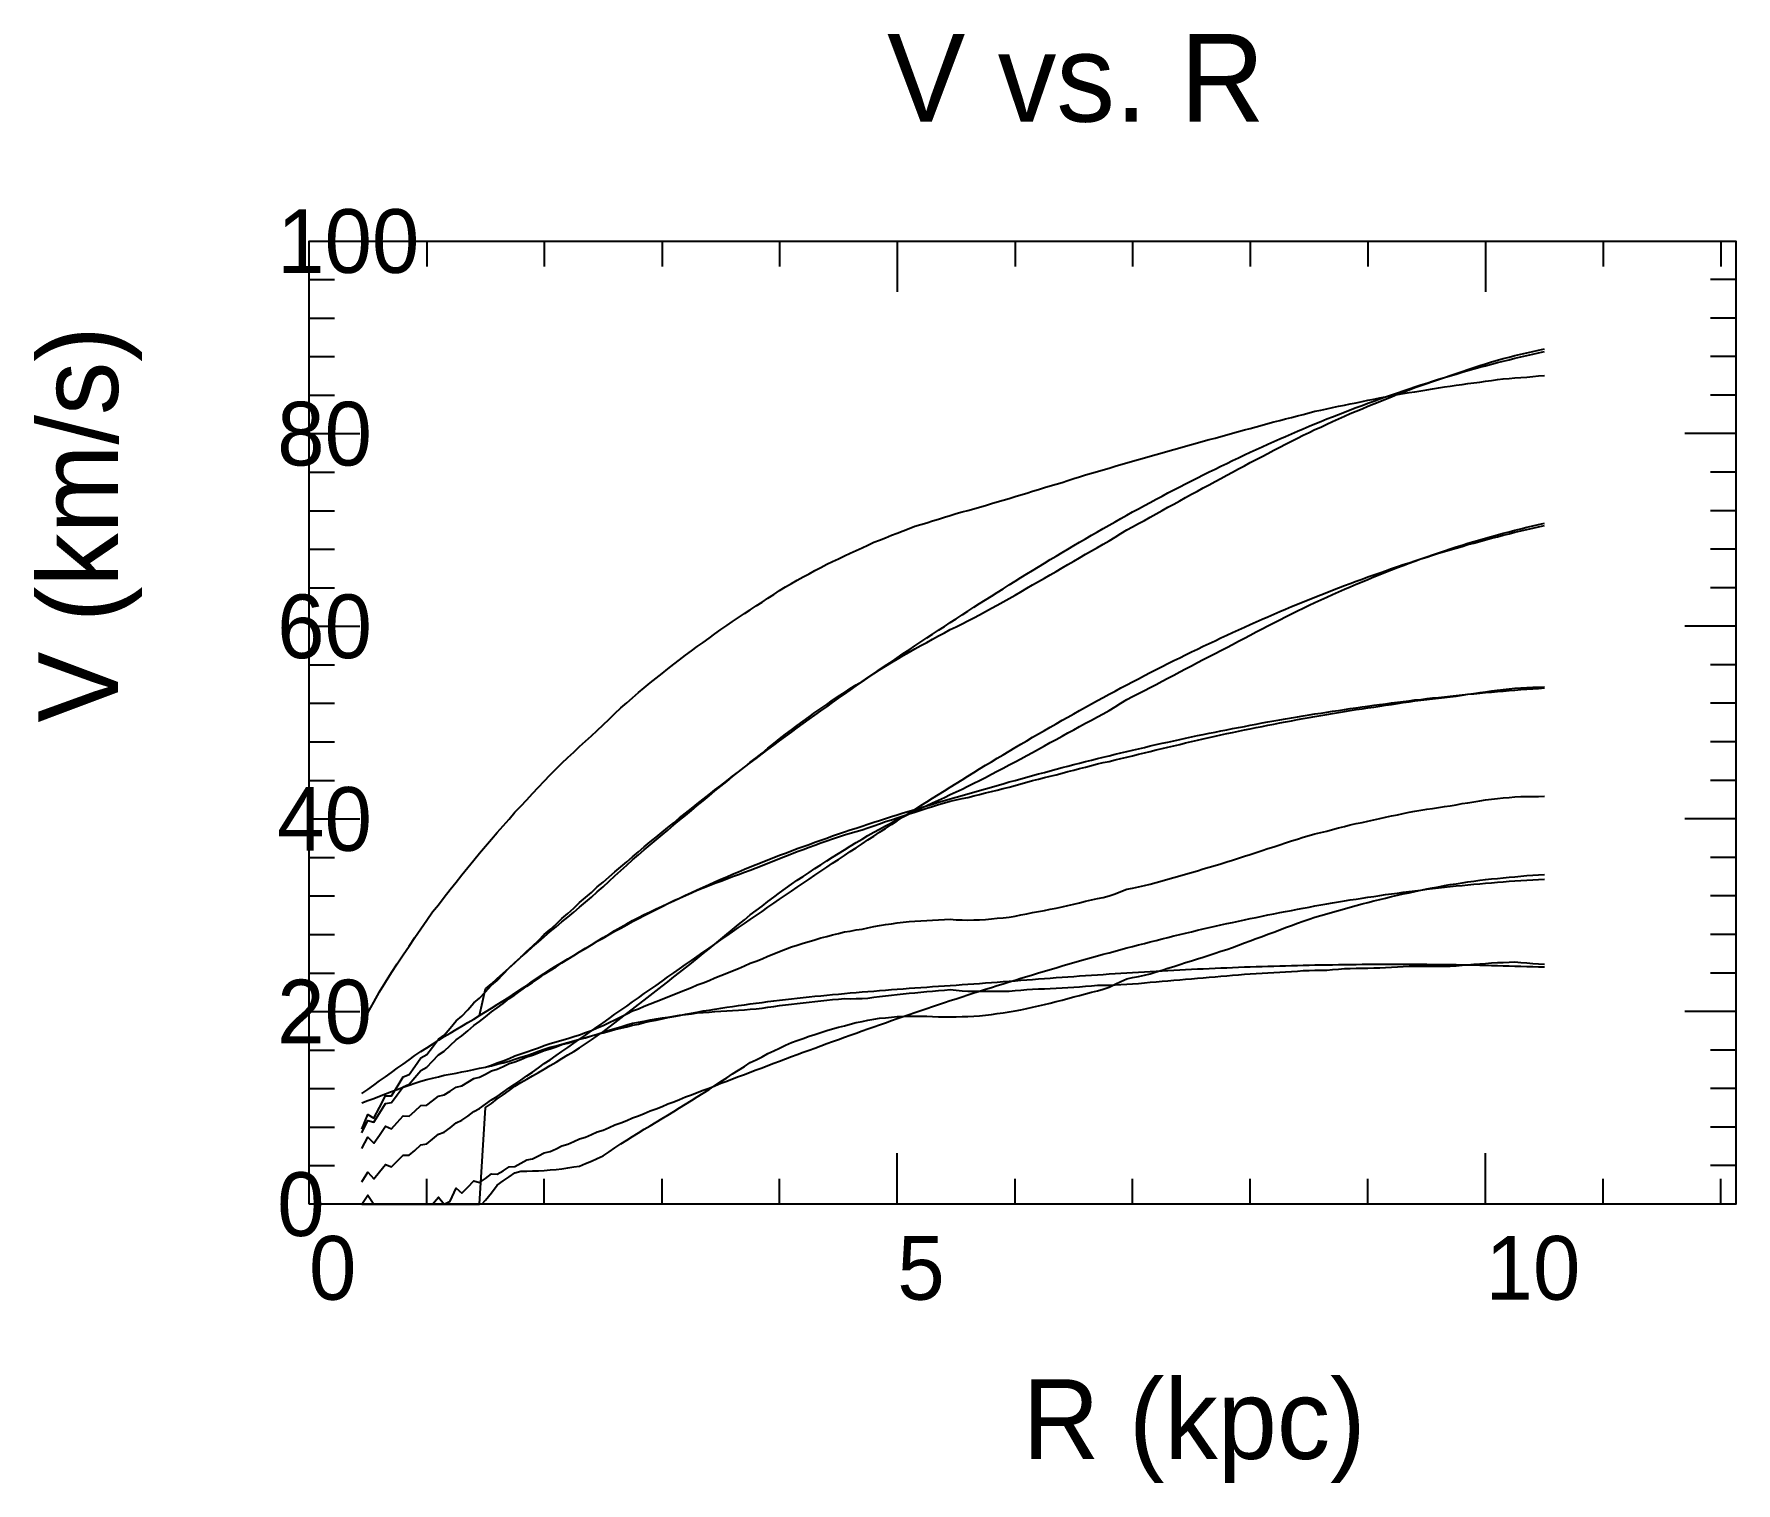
# Model space of a CAD drawing. Extents: x -35 to 179, y -35 to 147.
import ezdxf

# ---------------------------------------------------------------- set-up
doc = ezdxf.new("R2010")
doc.units = 0

msp = doc.modelspace()

# ---------------------------------------------------------------- linework, layer by layer
at = {"color": 0}
for p, q in [((14.78, 120.96), (14.78, 117.76)), ((29.55, 120.96), (29.55, 117.76)), ((44.33, 120.96), (44.33, 117.76)), ((59.1, 120.96), (59.1, 117.76)), ((73.88, 120.96), (73.88, 114.56)), ((88.66, 120.96), (88.66, 117.76)), ((103.43, 120.96), (103.43, 117.76)), ((118.21, 120.96), (118.21, 117.76)), ((132.98, 120.96), (132.98, 117.76)), ((147.76, 120.96), (147.76, 114.56)), ((162.54, 120.96), (162.54, 117.76)), ((177.31, 120.96), (177.31, 117.76)), ((0, 116.12), (3.2, 116.12)), ((179.2, 116.12), (176, 116.12)), ((0, 111.28), (3.2, 111.28)), ((179.2, 111.28), (176, 111.28)), ((0, 106.44), (3.2, 106.44)), ((179.2, 106.44), (176, 106.44)), ((0, 101.6), (3.2, 101.6)), ((179.2, 101.6), (176, 101.6)), ((0, 96.77), (6.4, 96.77)), ((179.2, 96.77), (172.8, 96.77)), ((0, 91.93), (3.2, 91.93)), ((179.2, 91.93), (176, 91.93)), ((0, 87.09), (3.2, 87.09)), ((179.2, 87.09), (176, 87.09)), ((0, 82.25), (3.2, 82.25)), ((179.2, 82.25), (176, 82.25)), ((0, 77.41), (3.2, 77.41)), ((179.2, 77.41), (176, 77.41)), ((0, 72.57), (6.4, 72.57)), ((179.2, 72.57), (172.8, 72.57)), ((0, 67.74), (3.2, 67.74)), ((179.2, 67.74), (176, 67.74)), ((0, 62.9), (3.2, 62.9)), ((179.2, 62.9), (176, 62.9)), ((0, 58.06), (3.2, 58.06)), ((179.2, 58.06), (176, 58.06)), ((0, 53.22), (3.2, 53.22)), ((179.2, 53.22), (176, 53.22)), ((0, 48.38), (6.4, 48.38)), ((179.2, 48.38), (172.8, 48.38)), ((0, 43.54), (3.2, 43.54)), ((179.2, 43.54), (176, 43.54)), ((0, 38.71), (3.2, 38.71)), ((179.2, 38.71), (176, 38.71)), ((0, 33.87), (3.2, 33.87)), ((179.2, 33.87), (176, 33.87)), ((0, 29.03), (3.2, 29.03)), ((179.2, 29.03), (176, 29.03)), ((0, 24.19), (6.4, 24.19)), ((179.2, 24.19), (172.8, 24.19)), ((0, 19.35), (3.2, 19.35)), ((179.2, 19.35), (176, 19.35)), ((0, 14.51), (3.2, 14.51)), ((179.2, 14.51), (176, 14.51)), ((0, 9.68), (3.2, 9.68)), ((179.2, 9.68), (176, 9.68)), ((0, 4.84), (3.2, 4.84)), ((73.88, 0), (73.88, 6.4)), ((147.76, 0), (147.76, 6.4)), ((179.2, 4.84), (176, 4.84)), ((14.78, 0), (14.78, 3.2)), ((29.55, 0), (29.55, 3.2)), ((44.33, 0), (44.33, 3.2)), ((59.1, 0), (59.1, 3.2)), ((88.66, 0), (88.66, 3.2)), ((103.43, 0), (103.43, 3.2)), ((118.21, 0), (118.21, 3.2)), ((132.98, 0), (132.98, 3.2)), ((162.54, 0), (162.54, 3.2)), ((177.31, 0), (177.31, 3.2))]:
    msp.add_line(p, q, dxfattribs=at)
msp.add_lwpolyline([(0, 0), (0, 120.96), (179.2, 120.96), (179.2, 0)], close=True, dxfattribs=at)
at = {"color": 4}
for points in [[(6.65, 13.91), (7.39, 14.42), (8.13, 14.94), (8.87, 15.47), (9.6, 15.99), (10.34, 16.53), (11.08, 17.07), (11.82, 17.6), (12.56, 18.13), (13.3, 18.65), (14.04, 19.17), (14.78, 19.65), (15.51, 20.11), (16.25, 20.58), (16.99, 21.05), (17.73, 21.48), (18.47, 21.92), (19.21, 22.37), (19.95, 22.81), (20.69, 23.25), (21.43, 23.71), (22.16, 27.03), (22.9, 27.66), (23.64, 28.34), (24.38, 28.99), (25.12, 29.66), (25.86, 30.37), (26.6, 31.02), (27.34, 31.65), (28.07, 32.31), (28.81, 32.94), (29.55, 33.59), (30.29, 34.24), (31.03, 34.83), (31.77, 35.44), (32.51, 36.06), (33.25, 36.67), (33.98, 37.28), (34.72, 37.93), (35.46, 38.56), (36.2, 39.21), (36.94, 39.87), (37.68, 40.55), (38.42, 41.22), (39.16, 41.91), (39.9, 42.58), (40.63, 43.25), (41.37, 43.88), (42.11, 44.5), (42.85, 45.12), (43.59, 45.76), (44.33, 46.37), (45.07, 46.99), (45.81, 47.62), (46.54, 48.23), (47.28, 48.83), (48.02, 49.46), (48.76, 50.07), (49.5, 50.66), (50.24, 51.28), (50.98, 51.89), (51.72, 52.49), (52.45, 53.1), (53.19, 53.69), (53.93, 54.28), (54.67, 54.9), (55.41, 55.5), (56.15, 56.06), (56.89, 56.66), (57.63, 57.26), (58.37, 57.84), (59.1, 58.44), (59.84, 59.01), (60.58, 59.58), (61.32, 60.12), (62.06, 60.66), (62.8, 61.19), (63.54, 61.73), (64.28, 62.25), (65.01, 62.76), (65.75, 63.29), (66.49, 63.78), (67.23, 64.28), (67.97, 64.75), (68.71, 65.22), (69.45, 65.66), (70.19, 66.16), (70.92, 66.64), (71.66, 67.1), (72.4, 67.56), (73.14, 68.01), (73.88, 68.46), (74.62, 68.9), (75.36, 69.32), (76.1, 69.74), (76.84, 70.16), (77.57, 70.56), (78.31, 70.96), (79.05, 71.36), (79.79, 71.77), (80.53, 72.16), (81.27, 72.52), (82.01, 72.88), (82.75, 73.25), (83.48, 73.65), (84.22, 74.03), (84.96, 74.43), (85.7, 74.84), (86.44, 75.24), (87.18, 75.64), (87.92, 76.06), (88.66, 76.48), (89.39, 76.9), (90.13, 77.35), (90.87, 77.78), (91.61, 78.19), (92.35, 78.62), (93.09, 79.05), (93.83, 79.47), (94.57, 79.9), (95.31, 80.33), (96.04, 80.75), (96.78, 81.19), (97.52, 81.62), (98.26, 82.04), (99, 82.47), (99.74, 82.87), (100.48, 83.3), (101.22, 83.76), (101.95, 84.22), (102.69, 84.67), (103.43, 85.08), (104.17, 85.47), (104.91, 85.87), (105.65, 86.27), (106.39, 86.69), (107.13, 87.1), (107.86, 87.52), (108.6, 87.93), (109.34, 88.33), (110.08, 88.75), (110.82, 89.15), (111.56, 89.55), (112.3, 89.96), (113.04, 90.36), (113.78, 90.75), (114.51, 91.15), (115.25, 91.54), (115.99, 91.93), (116.73, 92.34), (117.47, 92.74), (118.21, 93.13), (118.95, 93.52), (119.69, 93.91), (120.42, 94.29), (121.16, 94.68), (121.9, 95.06), (122.64, 95.44), (123.38, 95.82), (124.12, 96.2), (124.86, 96.56), (125.6, 96.92), (126.33, 97.27), (127.07, 97.6), (127.81, 97.94), (128.55, 98.28), (129.29, 98.62), (130.03, 98.96), (130.77, 99.28), (131.51, 99.59), (132.25, 99.9), (132.98, 100.21), (133.72, 100.51), (134.46, 100.82), (135.2, 101.11), (135.94, 101.4), (136.68, 101.71), (137.42, 101.99), (138.16, 102.28), (138.89, 102.55), (139.63, 102.82), (140.37, 103.08), (141.11, 103.34), (141.85, 103.59), (142.59, 103.84), (143.33, 104.08), (144.07, 104.33), (144.8, 104.59), (145.54, 104.84), (146.28, 105.08), (147.02, 105.31), (147.76, 105.55), (148.5, 105.77), (149.24, 105.98), (149.98, 106.19), (150.72, 106.39), (151.45, 106.59), (152.19, 106.77), (152.93, 106.94), (153.67, 107.09), (154.41, 107.25), (155.15, 107.42)], [(6.65, 0), (7.39, 0), (8.13, 0), (8.87, 0), (9.6, 0), (10.34, 0), (11.08, 0), (11.82, 0), (12.56, 0), (13.3, 0), (14.04, 0), (14.78, 0), (15.51, 0), (16.25, 0), (16.99, 0), (17.73, 0), (18.47, 0), (19.21, 0), (19.95, 0), (20.69, 0), (21.43, 0), (22.16, 12.14), (22.9, 12.64), (23.64, 13.21), (24.38, 13.73), (25.12, 14.26), (25.86, 14.81), (26.6, 15.28), (27.34, 15.69), (28.07, 16.12), (28.81, 16.54), (29.55, 16.97), (30.29, 17.41), (31.03, 17.84), (31.77, 18.28), (32.51, 18.74), (33.25, 19.19), (33.98, 19.63), (34.72, 20.14), (35.46, 20.64), (36.2, 21.14), (36.94, 21.66), (37.68, 22.23), (38.42, 22.79), (39.16, 23.37), (39.9, 23.93), (40.63, 24.49), (41.37, 25.07), (42.11, 25.64), (42.85, 26.21), (43.59, 26.79), (44.33, 27.36), (45.07, 27.94), (45.81, 28.53), (46.54, 29.1), (47.28, 29.68), (48.02, 30.28), (48.76, 30.87), (49.5, 31.46), (50.24, 32.06), (50.98, 32.67), (51.72, 33.28), (52.45, 33.9), (53.19, 34.5), (53.93, 35.11), (54.67, 35.72), (55.41, 36.32), (56.15, 36.87), (56.89, 37.44), (57.63, 38), (58.37, 38.54), (59.1, 39.1), (59.84, 39.63), (60.58, 40.17), (61.32, 40.67), (62.06, 41.16), (62.8, 41.66), (63.54, 42.15), (64.28, 42.63), (65.01, 43.11), (65.75, 43.59), (66.49, 44.05), (67.23, 44.5), (67.97, 44.96), (68.71, 45.41), (69.45, 45.84), (70.19, 46.28), (70.92, 46.71), (71.66, 47.11), (72.4, 47.51), (73.14, 47.9), (73.88, 48.29), (74.62, 48.65), (75.36, 49.01), (76.1, 49.37), (76.84, 49.72), (77.57, 50.06), (78.31, 50.39), (79.05, 50.74), (79.79, 51.09), (80.53, 51.43), (81.27, 51.79), (82.01, 52.14), (82.75, 52.49), (83.48, 52.86), (84.22, 53.21), (84.96, 53.6), (85.7, 53.99), (86.44, 54.37), (87.18, 54.75), (87.92, 55.16), (88.66, 55.54), (89.39, 55.93), (90.13, 56.34), (90.87, 56.74), (91.61, 57.14), (92.35, 57.55), (93.09, 57.96), (93.83, 58.36), (94.57, 58.77), (95.31, 59.18), (96.04, 59.58), (96.78, 60), (97.52, 60.4), (98.26, 60.79), (99, 61.2), (99.74, 61.59), (100.48, 62.02), (101.22, 62.48), (101.95, 62.94), (102.69, 63.39), (103.43, 63.77), (104.17, 64.14), (104.91, 64.5), (105.65, 64.87), (106.39, 65.28), (107.13, 65.67), (107.86, 66.06), (108.6, 66.45), (109.34, 66.84), (110.08, 67.24), (110.82, 67.62), (111.56, 68.01), (112.3, 68.4), (113.04, 68.78), (113.78, 69.16), (114.51, 69.55), (115.25, 69.92), (115.99, 70.3), (116.73, 70.69), (117.47, 71.08), (118.21, 71.46), (118.95, 71.86), (119.69, 72.24), (120.42, 72.62), (121.16, 73), (121.9, 73.38), (122.64, 73.75), (123.38, 74.13), (124.12, 74.5), (124.86, 74.85), (125.6, 75.22), (126.33, 75.57), (127.07, 75.9), (127.81, 76.24), (128.55, 76.57), (129.29, 76.89), (130.03, 77.22), (130.77, 77.53), (131.51, 77.85), (132.25, 78.16), (132.98, 78.47), (133.72, 78.77), (134.46, 79.08), (135.2, 79.36), (135.94, 79.65), (136.68, 79.94), (137.42, 80.22), (138.16, 80.49), (138.89, 80.77), (139.63, 81.04), (140.37, 81.3), (141.11, 81.56), (141.85, 81.81), (142.59, 82.06), (143.33, 82.3), (144.07, 82.54), (144.8, 82.77), (145.54, 83), (146.28, 83.22), (147.02, 83.44), (147.76, 83.66), (148.5, 83.86), (149.24, 84.06), (149.98, 84.26), (150.72, 84.45), (151.45, 84.64), (152.19, 84.83), (152.93, 85.01), (153.67, 85.18), (154.41, 85.36), (155.15, 85.52)], [(6.65, 13.91), (7.39, 14.42), (8.13, 14.94), (8.87, 15.47), (9.6, 15.99), (10.34, 16.53), (11.08, 17.07), (11.82, 17.6), (12.56, 18.13), (13.3, 18.65), (14.04, 19.17), (14.78, 19.65), (15.51, 20.11), (16.25, 20.58), (16.99, 21.05), (17.73, 21.48), (18.47, 21.92), (19.21, 22.37), (19.95, 22.81), (20.69, 23.25), (21.43, 23.71), (22.16, 24.15), (22.9, 24.61), (23.64, 25.08), (24.38, 25.53), (25.12, 26.01), (25.86, 26.51), (26.6, 27), (27.34, 27.48), (28.07, 28), (28.81, 28.49), (29.55, 28.98), (30.29, 29.49), (31.03, 29.92), (31.77, 30.36), (32.51, 30.81), (33.25, 31.25), (33.98, 31.69), (34.72, 32.14), (35.46, 32.57), (36.2, 33.02), (36.94, 33.48), (37.68, 33.92), (38.42, 34.35), (39.16, 34.79), (39.9, 35.22), (40.63, 35.64), (41.37, 36.01), (42.11, 36.37), (42.85, 36.73), (43.59, 37.09), (44.33, 37.44), (45.07, 37.78), (45.81, 38.13), (46.54, 38.45), (47.28, 38.78), (48.02, 39.1), (48.76, 39.42), (49.5, 39.71), (50.24, 40.02), (50.98, 40.31), (51.72, 40.58), (52.45, 40.87), (53.19, 41.14), (53.93, 41.4), (54.67, 41.69), (55.41, 41.96), (56.15, 42.23), (56.89, 42.53), (57.63, 42.83), (58.37, 43.13), (59.1, 43.43), (59.84, 43.71), (60.58, 43.99), (61.32, 44.28), (62.06, 44.55), (62.8, 44.82), (63.54, 45.1), (64.28, 45.36), (65.01, 45.62), (65.75, 45.88), (66.49, 46.13), (67.23, 46.38), (67.97, 46.59), (68.71, 46.81), (69.45, 47.02), (70.19, 47.27), (70.92, 47.53), (71.66, 47.78), (72.4, 48.04), (73.14, 48.28), (73.88, 48.53), (74.62, 48.78), (75.36, 49.02), (76.1, 49.25), (76.84, 49.49), (77.57, 49.73), (78.31, 49.95), (79.05, 50.18), (79.79, 50.4), (80.53, 50.62), (81.27, 50.77), (82.01, 50.93), (82.75, 51.09), (83.48, 51.28), (84.22, 51.46), (84.96, 51.64), (85.7, 51.82), (86.44, 52.01), (87.18, 52.19), (87.92, 52.37), (88.66, 52.57), (89.39, 52.78), (90.13, 52.99), (90.87, 53.2), (91.61, 53.38), (92.35, 53.57), (93.09, 53.75), (93.83, 53.94), (94.57, 54.13), (95.31, 54.32), (96.04, 54.5), (96.78, 54.7), (97.52, 54.9), (98.26, 55.09), (99, 55.29), (99.74, 55.45), (100.48, 55.61), (101.22, 55.79), (101.95, 55.96), (102.69, 56.14), (103.43, 56.32), (104.17, 56.5), (104.91, 56.68), (105.65, 56.87), (106.39, 57.05), (107.13, 57.22), (107.86, 57.4), (108.6, 57.57), (109.34, 57.75), (110.08, 57.92), (110.82, 58.09), (111.56, 58.26), (112.3, 58.43), (113.04, 58.6), (113.78, 58.76), (114.51, 58.93), (115.25, 59.09), (115.99, 59.25), (116.73, 59.41), (117.47, 59.56), (118.21, 59.71), (118.95, 59.86), (119.69, 60.01), (120.42, 60.15), (121.16, 60.29), (121.9, 60.43), (122.64, 60.57), (123.38, 60.72), (124.12, 60.86), (124.86, 60.99), (125.6, 61.12), (126.33, 61.24), (127.07, 61.36), (127.81, 61.48), (128.55, 61.62), (129.29, 61.75), (130.03, 61.89), (130.77, 62), (131.51, 62.11), (132.25, 62.22), (132.98, 62.32), (133.72, 62.43), (134.46, 62.55), (135.2, 62.66), (135.94, 62.76), (136.68, 62.88), (137.42, 62.99), (138.16, 63.1), (138.89, 63.2), (139.63, 63.28), (140.37, 63.37), (141.11, 63.46), (141.85, 63.55), (142.59, 63.63), (143.33, 63.72), (144.07, 63.82), (144.8, 63.93), (145.54, 64.04), (146.28, 64.15), (147.02, 64.25), (147.76, 64.35), (148.5, 64.45), (149.24, 64.55), (149.98, 64.63), (150.72, 64.71), (151.45, 64.8), (152.19, 64.84), (152.93, 64.87), (153.67, 64.91), (154.41, 64.94), (155.15, 64.99)]]:
    msp.add_lwpolyline(points, dxfattribs=at)
at = {"color": 3}
for points in [[(6.65, 9.4), (7.39, 11.24), (8.13, 10.78), (8.87, 12.12), (9.6, 13.59), (10.34, 13.61), (11.08, 14.74), (11.82, 15.97), (12.56, 16.27), (13.3, 17.27), (14.04, 18.36), (14.78, 18.8), (15.51, 19.72), (16.25, 20.71), (16.99, 21.24), (17.73, 22.1), (18.47, 23.02), (19.21, 23.6), (19.95, 24.41), (20.69, 25.28), (21.43, 25.88), (22.16, 26.67), (22.9, 27.49), (23.64, 28.11), (24.38, 28.87), (25.12, 29.66), (25.86, 30.29), (26.6, 31.02), (27.34, 31.78), (28.07, 32.41), (28.81, 33.12), (29.55, 33.85), (30.29, 34.48), (31.03, 35.17), (31.77, 35.89), (32.51, 36.51), (33.25, 37.19), (33.98, 37.88), (34.72, 38.5), (35.46, 39.16), (36.2, 39.84), (36.94, 40.45), (37.68, 41.1), (38.42, 41.75), (39.16, 42.37), (39.9, 43), (40.63, 43.64), (41.37, 44.24), (42.11, 44.86), (42.85, 45.49), (43.59, 46.09), (44.33, 46.7), (45.07, 47.31), (45.81, 47.9), (46.54, 48.5), (47.28, 49.1), (48.02, 49.69), (48.76, 50.27), (49.5, 50.86), (50.24, 51.44), (50.98, 52.02), (51.72, 52.6), (52.45, 53.17), (53.19, 53.74), (53.93, 54.31), (54.67, 54.87), (55.41, 55.43), (56.15, 55.99), (56.89, 56.55), (57.63, 57.09), (58.37, 57.65), (59.1, 58.2), (59.84, 58.74), (60.58, 59.28), (61.32, 59.82), (62.06, 60.36), (62.8, 60.89), (63.54, 61.43), (64.28, 61.96), (65.01, 62.48), (65.75, 63.01), (66.49, 63.53), (67.23, 64.05), (67.97, 64.57), (68.71, 65.09), (69.45, 65.6), (70.19, 66.12), (70.92, 66.62), (71.66, 67.13), (72.4, 67.64), (73.14, 68.13), (73.88, 68.63), (74.62, 69.14), (75.36, 69.63), (76.1, 70.12), (76.84, 70.62), (77.57, 71.11), (78.31, 71.59), (79.05, 72.08), (79.79, 72.56), (80.53, 73.04), (81.27, 73.53), (82.01, 74), (82.75, 74.48), (83.48, 74.96), (84.22, 75.43), (84.96, 75.9), (85.7, 76.37), (86.44, 76.84), (87.18, 77.3), (87.92, 77.77), (88.66, 78.23), (89.39, 78.69), (90.13, 79.15), (90.87, 79.6), (91.61, 80.05), (92.35, 80.51), (93.09, 80.95), (93.83, 81.39), (94.57, 81.84), (95.31, 82.28), (96.04, 82.71), (96.78, 83.15), (97.52, 83.58), (98.26, 84.01), (99, 84.44), (99.74, 84.86), (100.48, 85.27), (101.22, 85.7), (101.95, 86.11), (102.69, 86.52), (103.43, 86.93), (104.17, 87.33), (104.91, 87.73), (105.65, 88.14), (106.39, 88.53), (107.13, 88.92), (107.86, 89.32), (108.6, 89.7), (109.34, 90.08), (110.08, 90.47), (110.82, 90.84), (111.56, 91.22), (112.3, 91.59), (113.04, 91.96), (113.78, 92.32), (114.51, 92.69), (115.25, 93.04), (115.99, 93.39), (116.73, 93.75), (117.47, 94.09), (118.21, 94.44), (118.95, 94.78), (119.69, 95.12), (120.42, 95.45), (121.16, 95.79), (121.9, 96.11), (122.64, 96.43), (123.38, 96.76), (124.12, 97.07), (124.86, 97.38), (125.6, 97.7), (126.33, 98), (127.07, 98.3), (127.81, 98.61), (128.55, 98.9), (129.29, 99.19), (130.03, 99.48), (130.77, 99.76), (131.51, 100.04), (132.25, 100.32), (132.98, 100.59), (133.72, 100.86), (134.46, 101.14), (135.2, 101.39), (135.94, 101.65), (136.68, 101.91), (137.42, 102.16), (138.16, 102.41), (138.89, 102.66), (139.63, 102.9), (140.37, 103.13), (141.11, 103.37), (141.85, 103.6), (142.59, 103.82), (143.33, 104.05), (144.07, 104.26), (144.8, 104.48), (145.54, 104.69), (146.28, 104.9), (147.02, 105.1), (147.76, 105.3), (148.5, 105.5), (149.24, 105.69), (149.98, 105.88), (150.72, 106.06), (151.45, 106.24), (152.19, 106.42), (152.93, 106.6), (153.67, 106.76), (154.41, 106.94), (155.15, 107.1)], [(6.65, 2.8), (7.39, 4.01), (8.13, 3.2), (8.87, 4.06), (9.6, 4.99), (10.34, 4.7), (11.08, 5.38), (11.82, 6.16), (12.56, 6.15), (13.3, 6.75), (14.04, 7.44), (14.78, 7.59), (15.51, 8.16), (16.25, 8.79), (16.99, 9.05), (17.73, 9.6), (18.47, 10.2), (19.21, 10.53), (19.95, 11.06), (20.69, 11.65), (21.43, 12.02), (22.16, 12.55), (22.9, 13.12), (23.64, 13.53), (24.38, 14.05), (25.12, 14.62), (25.86, 15.05), (26.6, 15.57), (27.34, 16.13), (28.07, 16.58), (28.81, 17.11), (29.55, 17.66), (30.29, 18.12), (31.03, 18.65), (31.77, 19.19), (32.51, 19.67), (33.25, 20.2), (33.98, 20.74), (34.72, 21.23), (35.46, 21.75), (36.2, 22.29), (36.94, 22.79), (37.68, 23.31), (38.42, 23.85), (39.16, 24.35), (39.9, 24.87), (40.63, 25.41), (41.37, 25.91), (42.11, 26.44), (42.85, 26.97), (43.59, 27.48), (44.33, 28), (45.07, 28.53), (45.81, 29.04), (46.54, 29.56), (47.28, 30.08), (48.02, 30.6), (48.76, 31.11), (49.5, 31.64), (50.24, 32.15), (50.98, 32.66), (51.72, 33.19), (52.45, 33.7), (53.19, 34.21), (53.93, 34.73), (54.67, 35.24), (55.41, 35.75), (56.15, 36.26), (56.89, 36.77), (57.63, 37.28), (58.37, 37.79), (59.1, 38.3), (59.84, 38.8), (60.58, 39.31), (61.32, 39.81), (62.06, 40.31), (62.8, 40.81), (63.54, 41.31), (64.28, 41.81), (65.01, 42.31), (65.75, 42.81), (66.49, 43.3), (67.23, 43.79), (67.97, 44.29), (68.71, 44.77), (69.45, 45.26), (70.19, 45.75), (70.92, 46.23), (71.66, 46.72), (72.4, 47.2), (73.14, 47.68), (73.88, 48.16), (74.62, 48.64), (75.36, 49.11), (76.1, 49.58), (76.84, 50.06), (77.57, 50.53), (78.31, 50.99), (79.05, 51.47), (79.79, 51.93), (80.53, 52.39), (81.27, 52.85), (82.01, 53.31), (82.75, 53.76), (83.48, 54.22), (84.22, 54.67), (84.96, 55.12), (85.7, 55.57), (86.44, 56.01), (87.18, 56.45), (87.92, 56.9), (88.66, 57.34), (89.39, 57.77), (90.13, 58.21), (90.87, 58.64), (91.61, 59.07), (92.35, 59.5), (93.09, 59.92), (93.83, 60.34), (94.57, 60.77), (95.31, 61.18), (96.04, 61.59), (96.78, 62.01), (97.52, 62.42), (98.26, 62.82), (99, 63.24), (99.74, 63.63), (100.48, 64.03), (101.22, 64.44), (101.95, 64.83), (102.69, 65.22), (103.43, 65.61), (104.17, 65.99), (104.91, 66.38), (105.65, 66.76), (106.39, 67.14), (107.13, 67.51), (107.86, 67.89), (108.6, 68.26), (109.34, 68.62), (110.08, 68.99), (110.82, 69.35), (111.56, 69.7), (112.3, 70.07), (113.04, 70.42), (113.78, 70.76), (114.51, 71.12), (115.25, 71.46), (115.99, 71.79), (116.73, 72.14), (117.47, 72.47), (118.21, 72.8), (118.95, 73.14), (119.69, 73.46), (120.42, 73.78), (121.16, 74.1), (121.9, 74.42), (122.64, 74.73), (123.38, 75.04), (124.12, 75.35), (124.86, 75.65), (125.6, 75.95), (126.33, 76.25), (127.07, 76.54), (127.81, 76.84), (128.55, 77.12), (129.29, 77.4), (130.03, 77.69), (130.77, 77.97), (131.51, 78.24), (132.25, 78.51), (132.98, 78.78), (133.72, 79.04), (134.46, 79.31), (135.2, 79.56), (135.94, 79.82), (136.68, 80.07), (137.42, 80.32), (138.16, 80.56), (138.89, 80.81), (139.63, 81.04), (140.37, 81.27), (141.11, 81.51), (141.85, 81.74), (142.59, 81.96), (143.33, 82.18), (144.07, 82.4), (144.8, 82.61), (145.54, 82.83), (146.28, 83.03), (147.02, 83.23), (147.76, 83.44), (148.5, 83.63), (149.24, 83.82), (149.98, 84.02), (150.72, 84.2), (151.45, 84.38), (152.19, 84.56), (152.93, 84.74), (153.67, 84.91), (154.41, 85.08), (155.15, 85.24)], [(6.65, 8.97), (7.39, 10.5), (8.13, 10.29), (8.87, 11.42), (9.6, 12.63), (10.34, 12.78), (11.08, 13.72), (11.82, 14.74), (12.56, 15.07), (13.3, 15.9), (14.04, 16.79), (14.78, 17.2), (15.51, 17.95), (16.25, 18.75), (16.99, 19.21), (17.73, 19.91), (18.47, 20.64), (19.21, 21.12), (19.95, 21.76), (20.69, 22.44), (21.43, 22.92), (22.16, 23.53), (22.9, 24.16), (23.64, 24.64), (24.38, 25.22), (25.12, 25.81), (25.86, 26.28), (26.6, 26.82), (27.34, 27.38), (28.07, 27.84), (28.81, 28.36), (29.55, 28.88), (30.29, 29.34), (31.03, 29.82), (31.77, 30.32), (32.51, 30.76), (33.25, 31.22), (33.98, 31.7), (34.72, 32.12), (35.46, 32.56), (36.2, 33.01), (36.94, 33.42), (37.68, 33.85), (38.42, 34.27), (39.16, 34.67), (39.9, 35.07), (40.63, 35.48), (41.37, 35.86), (42.11, 36.25), (42.85, 36.64), (43.59, 37), (44.33, 37.37), (45.07, 37.74), (45.81, 38.1), (46.54, 38.45), (47.28, 38.81), (48.02, 39.15), (48.76, 39.49), (49.5, 39.83), (50.24, 40.16), (50.98, 40.48), (51.72, 40.81), (52.45, 41.13), (53.19, 41.44), (53.93, 41.75), (54.67, 42.06), (55.41, 42.36), (56.15, 42.66), (56.89, 42.96), (57.63, 43.25), (58.37, 43.54), (59.1, 43.82), (59.84, 44.1), (60.58, 44.38), (61.32, 44.65), (62.06, 44.92), (62.8, 45.19), (63.54, 45.46), (64.28, 45.72), (65.01, 45.98), (65.75, 46.24), (66.49, 46.49), (67.23, 46.74), (67.97, 47), (68.71, 47.24), (69.45, 47.48), (70.19, 47.73), (70.92, 47.97), (71.66, 48.2), (72.4, 48.44), (73.14, 48.67), (73.88, 48.9), (74.62, 49.13), (75.36, 49.36), (76.1, 49.58), (76.84, 49.81), (77.57, 50.03), (78.31, 50.25), (79.05, 50.47), (79.79, 50.69), (80.53, 50.9), (81.27, 51.12), (82.01, 51.33), (82.75, 51.54), (83.48, 51.76), (84.22, 51.97), (84.96, 52.18), (85.7, 52.39), (86.44, 52.6), (87.18, 52.81), (87.92, 53.02), (88.66, 53.22), (89.39, 53.42), (90.13, 53.63), (90.87, 53.83), (91.61, 54.03), (92.35, 54.23), (93.09, 54.43), (93.83, 54.62), (94.57, 54.82), (95.31, 55.01), (96.04, 55.2), (96.78, 55.4), (97.52, 55.58), (98.26, 55.77), (99, 55.96), (99.74, 56.14), (100.48, 56.32), (101.22, 56.5), (101.95, 56.68), (102.69, 56.85), (103.43, 57.03), (104.17, 57.2), (104.91, 57.37), (105.65, 57.55), (106.39, 57.71), (107.13, 57.88), (107.86, 58.04), (108.6, 58.2), (109.34, 58.36), (110.08, 58.53), (110.82, 58.68), (111.56, 58.84), (112.3, 58.99), (113.04, 59.14), (113.78, 59.29), (114.51, 59.44), (115.25, 59.59), (115.99, 59.73), (116.73, 59.88), (117.47, 60.01), (118.21, 60.15), (118.95, 60.29), (119.69, 60.43), (120.42, 60.56), (121.16, 60.69), (121.9, 60.82), (122.64, 60.95), (123.38, 61.08), (124.12, 61.2), (124.86, 61.32), (125.6, 61.45), (126.33, 61.56), (127.07, 61.68), (127.81, 61.8), (128.55, 61.91), (129.29, 62.02), (130.03, 62.13), (130.77, 62.24), (131.51, 62.35), (132.25, 62.45), (132.98, 62.56), (133.72, 62.65), (134.46, 62.76), (135.2, 62.85), (135.94, 62.95), (136.68, 63.04), (137.42, 63.13), (138.16, 63.22), (138.89, 63.32), (139.63, 63.4), (140.37, 63.49), (141.11, 63.57), (141.85, 63.65), (142.59, 63.73), (143.33, 63.81), (144.07, 63.89), (144.8, 63.96), (145.54, 64.03), (146.28, 64.1), (147.02, 64.17), (147.76, 64.24), (148.5, 64.31), (149.24, 64.37), (149.98, 64.44), (150.72, 64.5), (151.45, 64.56), (152.19, 64.62), (152.93, 64.67), (153.67, 64.72), (154.41, 64.78), (155.15, 64.83)]]:
    msp.add_lwpolyline(points, dxfattribs=at)
at = {"color": 6}
for points in [[(6.65, 22.81), (7.39, 24.02), (8.13, 25.37), (8.87, 26.67), (9.6, 27.87), (10.34, 29.11), (11.08, 30.2), (11.82, 31.33), (12.56, 32.41), (13.3, 33.5), (14.04, 34.57), (14.78, 35.65), (15.51, 36.72), (16.25, 37.61), (16.99, 38.56), (17.73, 39.5), (18.47, 40.43), (19.21, 41.37), (19.95, 42.28), (20.69, 43.19), (21.43, 44.1), (22.16, 44.97), (22.9, 45.82), (23.64, 46.68), (24.38, 47.52), (25.12, 48.36), (25.86, 49.21), (26.6, 50), (27.34, 50.79), (28.07, 51.58), (28.81, 52.36), (29.55, 53.13), (30.29, 53.9), (31.03, 54.67), (31.77, 55.37), (32.51, 56.08), (33.25, 56.78), (33.98, 57.47), (34.72, 58.15), (35.46, 58.82), (36.2, 59.49), (36.94, 60.2), (37.68, 60.91), (38.42, 61.62), (39.16, 62.33), (39.9, 62.96), (40.63, 63.61), (41.37, 64.26), (42.11, 64.86), (42.85, 65.46), (43.59, 66.05), (44.33, 66.65), (45.07, 67.22), (45.81, 67.8), (46.54, 68.38), (47.28, 68.93), (48.02, 69.48), (48.76, 70.02), (49.5, 70.56), (50.24, 71.1), (50.98, 71.63), (51.72, 72.16), (52.45, 72.68), (53.19, 73.18), (53.93, 73.68), (54.67, 74.18), (55.41, 74.66), (56.15, 75.14), (56.89, 75.62), (57.63, 76.09), (58.37, 76.57), (59.1, 77.05), (59.84, 77.53), (60.58, 77.96), (61.32, 78.36), (62.06, 78.77), (62.8, 79.18), (63.54, 79.57), (64.28, 79.97), (65.01, 80.36), (65.75, 80.72), (66.49, 81.06), (67.23, 81.41), (67.97, 81.75), (68.71, 82.09), (69.45, 82.44), (70.19, 82.78), (70.92, 83.13), (71.66, 83.41), (72.4, 83.7), (73.14, 84), (73.88, 84.29), (74.62, 84.57), (75.36, 84.85), (76.1, 85.13), (76.84, 85.35), (77.57, 85.58), (78.31, 85.82), (79.05, 86.05), (79.79, 86.28), (80.53, 86.51), (81.27, 86.74), (82.01, 86.93), (82.75, 87.13), (83.48, 87.34), (84.22, 87.55), (84.96, 87.76), (85.7, 87.98), (86.44, 88.2), (87.18, 88.42), (87.92, 88.64), (88.66, 88.86), (89.39, 89.08), (90.13, 89.31), (90.87, 89.54), (91.61, 89.77), (92.35, 89.99), (93.09, 90.21), (93.83, 90.43), (94.57, 90.65), (95.31, 90.89), (96.04, 91.12), (96.78, 91.36), (97.52, 91.58), (98.26, 91.8), (99, 92.01), (99.74, 92.23), (100.48, 92.45), (101.22, 92.67), (101.95, 92.89), (102.69, 93.1), (103.43, 93.31), (104.17, 93.52), (104.91, 93.73), (105.65, 93.94), (106.39, 94.15), (107.13, 94.37), (107.86, 94.58), (108.6, 94.79), (109.34, 94.99), (110.08, 95.2), (110.82, 95.41), (111.56, 95.61), (112.3, 95.82), (113.04, 96.02), (113.78, 96.22), (114.51, 96.42), (115.25, 96.61), (115.99, 96.82), (116.73, 97.02), (117.47, 97.23), (118.21, 97.43), (118.95, 97.64), (119.69, 97.85), (120.42, 98.06), (121.16, 98.25), (121.9, 98.44), (122.64, 98.62), (123.38, 98.81), (124.12, 99), (124.86, 99.19), (125.6, 99.39), (126.33, 99.58), (127.07, 99.73), (127.81, 99.9), (128.55, 100.06), (129.29, 100.21), (130.03, 100.36), (130.77, 100.51), (131.51, 100.66), (132.25, 100.81), (132.98, 100.96), (133.72, 101.11), (134.46, 101.25), (135.2, 101.39), (135.94, 101.54), (136.68, 101.68), (137.42, 101.8), (138.16, 101.92), (138.89, 102.04), (139.63, 102.16), (140.37, 102.28), (141.11, 102.4), (141.85, 102.52), (142.59, 102.63), (143.33, 102.74), (144.07, 102.85), (144.8, 102.96), (145.54, 103.05), (146.28, 103.15), (147.02, 103.25), (147.76, 103.35), (148.5, 103.45), (149.24, 103.56), (149.98, 103.66), (150.72, 103.71), (151.45, 103.76), (152.19, 103.82), (152.93, 103.88), (153.67, 103.95), (154.41, 104.01), (155.15, 104.08)], [(21.71, 0), (22.16, 0.51), (22.9, 1.44), (23.64, 2.38), (24.38, 2.94), (25.12, 3.45), (25.86, 3.95), (26.6, 4.16), (27.34, 4.16), (28.07, 4.17), (28.81, 4.18), (29.55, 4.24), (30.29, 4.3), (31.03, 4.36), (31.77, 4.42), (32.51, 4.56), (33.25, 4.67), (33.98, 4.79), (34.72, 5.09), (35.46, 5.41), (36.2, 5.74), (36.94, 6.06), (37.68, 6.59), (38.42, 7.08), (39.16, 7.56), (39.9, 8.02), (40.63, 8.48), (41.37, 8.94), (42.11, 9.4), (42.85, 9.84), (43.59, 10.29), (44.33, 10.74), (45.07, 11.19), (45.81, 11.64), (46.54, 12.09), (47.28, 12.54), (48.02, 13), (48.76, 13.46), (49.5, 13.92), (50.24, 14.38), (50.98, 14.89), (51.72, 15.39), (52.45, 15.88), (53.19, 16.36), (53.93, 16.83), (54.67, 17.3), (55.41, 17.78), (56.15, 18.14), (56.89, 18.52), (57.63, 18.91), (58.37, 19.27), (59.1, 19.61), (59.84, 19.96), (60.58, 20.31), (61.32, 20.56), (62.06, 20.82), (62.8, 21.08), (63.54, 21.32), (64.28, 21.56), (65.01, 21.79), (65.75, 22.03), (66.49, 22.22), (67.23, 22.41), (67.97, 22.6), (68.71, 22.8), (69.45, 22.94), (70.19, 23.09), (70.92, 23.25), (71.66, 23.34), (72.4, 23.42), (73.14, 23.5), (73.88, 23.58), (74.62, 23.58), (75.36, 23.61), (76.1, 23.63), (76.84, 23.62), (77.57, 23.59), (78.31, 23.57), (79.05, 23.54), (79.79, 23.54), (80.53, 23.54), (81.27, 23.54), (82.01, 23.55), (82.75, 23.58), (83.48, 23.61), (84.22, 23.64), (84.96, 23.74), (85.7, 23.84), (86.44, 23.93), (87.18, 24.03), (87.92, 24.17), (88.66, 24.29), (89.39, 24.42), (90.13, 24.57), (90.87, 24.74), (91.61, 24.9), (92.35, 25.06), (93.09, 25.25), (93.83, 25.44), (94.57, 25.63), (95.31, 25.82), (96.04, 26.02), (96.78, 26.22), (97.52, 26.43), (98.26, 26.61), (99, 26.8), (99.74, 26.99), (100.48, 27.26), (101.22, 27.61), (101.95, 27.95), (102.69, 28.29), (103.43, 28.45), (104.17, 28.61), (104.91, 28.77), (105.65, 28.92), (106.39, 29.17), (107.13, 29.4), (107.86, 29.63), (108.6, 29.86), (109.34, 30.09), (110.08, 30.33), (110.82, 30.56), (111.56, 30.8), (112.3, 31.04), (113.04, 31.28), (113.78, 31.52), (114.51, 31.76), (115.25, 32), (115.99, 32.24), (116.73, 32.52), (117.47, 32.8), (118.21, 33.07), (118.95, 33.35), (119.69, 33.63), (120.42, 33.9), (121.16, 34.18), (121.9, 34.46), (122.64, 34.74), (123.38, 35.01), (124.12, 35.29), (124.86, 35.54), (125.6, 35.79), (126.33, 36.04), (127.07, 36.26), (127.81, 36.47), (128.55, 36.69), (129.29, 36.9), (130.03, 37.1), (130.77, 37.3), (131.51, 37.51), (132.25, 37.71), (132.98, 37.9), (133.72, 38.09), (134.46, 38.28), (135.2, 38.45), (135.94, 38.62), (136.68, 38.79), (137.42, 38.97), (138.16, 39.12), (138.89, 39.28), (139.63, 39.45), (140.37, 39.59), (141.11, 39.73), (141.85, 39.87), (142.59, 40.01), (143.33, 40.13), (144.07, 40.25), (144.8, 40.37), (145.54, 40.47), (146.28, 40.57), (147.02, 40.67), (147.76, 40.77), (148.5, 40.84), (149.24, 40.92), (149.98, 40.99), (150.72, 41.06), (151.45, 41.13), (152.19, 41.2), (152.93, 41.26), (153.67, 41.31), (154.41, 41.36), (155.15, 41.41)]]:
    msp.add_lwpolyline(points, dxfattribs=at)
at = {"color": 1}
msp.add_lwpolyline([(6.65, 12.71), (7.39, 13), (8.13, 13.28), (8.87, 13.57), (9.6, 13.85), (10.34, 14.13), (11.08, 14.41), (11.82, 14.69), (12.56, 14.94), (13.3, 15.2), (14.04, 15.46), (14.78, 15.65), (15.51, 15.83), (16.25, 16.01), (16.99, 16.18), (17.73, 16.32), (18.47, 16.46), (19.21, 16.61), (19.95, 16.76), (20.69, 16.91), (21.43, 17.06), (22.16, 17.22), (22.9, 17.45), (23.64, 17.73), (24.38, 17.99), (25.12, 18.29), (25.86, 18.62), (26.6, 18.9), (27.34, 19.13), (28.07, 19.39), (28.81, 19.65), (29.55, 19.92), (30.29, 20.19), (31.03, 20.37), (31.77, 20.58), (32.51, 20.81), (33.25, 21.04), (33.98, 21.26), (34.72, 21.54), (35.46, 21.82), (36.2, 22.13), (36.94, 22.44), (37.68, 22.81), (38.42, 23.17), (39.16, 23.54), (39.9, 23.9), (40.63, 24.27), (41.37, 24.55), (42.11, 24.85), (42.85, 25.14), (43.59, 25.44), (44.33, 25.73), (45.07, 26.03), (45.81, 26.33), (46.54, 26.62), (47.28, 26.91), (48.02, 27.22), (48.76, 27.53), (49.5, 27.8), (50.24, 28.09), (50.98, 28.41), (51.72, 28.71), (52.45, 29.02), (53.19, 29.31), (53.93, 29.61), (54.67, 29.93), (55.41, 30.25), (56.15, 30.5), (56.89, 30.8), (57.63, 31.13), (58.37, 31.44), (59.1, 31.74), (59.84, 32.02), (60.58, 32.31), (61.32, 32.53), (62.06, 32.76), (62.8, 32.99), (63.54, 33.21), (64.28, 33.43), (65.01, 33.63), (65.75, 33.84), (66.49, 34.01), (67.23, 34.19), (67.97, 34.3), (68.71, 34.44), (69.45, 34.53), (70.19, 34.69), (70.92, 34.86), (71.66, 34.99), (72.4, 35.11), (73.14, 35.22), (73.88, 35.34), (74.62, 35.41), (75.36, 35.48), (76.1, 35.55), (76.84, 35.6), (77.57, 35.63), (78.31, 35.66), (79.05, 35.69), (79.79, 35.74), (80.53, 35.78), (81.27, 35.71), (82.01, 35.69), (82.75, 35.68), (83.48, 35.69), (84.22, 35.71), (84.96, 35.77), (85.7, 35.83), (86.44, 35.9), (87.18, 35.97), (87.92, 36.06), (88.66, 36.18), (89.39, 36.32), (90.13, 36.47), (90.87, 36.62), (91.61, 36.75), (92.35, 36.88), (93.09, 37.03), (93.83, 37.18), (94.57, 37.34), (95.31, 37.5), (96.04, 37.67), (96.78, 37.86), (97.52, 38.04), (98.26, 38.22), (99, 38.4), (99.74, 38.53), (100.48, 38.74), (101.22, 38.99), (101.95, 39.27), (102.69, 39.55), (103.43, 39.7), (104.17, 39.84), (104.91, 40.01), (105.65, 40.17), (106.39, 40.39), (107.13, 40.6), (107.86, 40.81), (108.6, 41.02), (109.34, 41.23), (110.08, 41.45), (110.82, 41.66), (111.56, 41.88), (112.3, 42.1), (113.04, 42.32), (113.78, 42.54), (114.51, 42.76), (115.25, 42.98), (115.99, 43.2), (116.73, 43.45), (117.47, 43.69), (118.21, 43.93), (118.95, 44.17), (119.69, 44.41), (120.42, 44.65), (121.16, 44.88), (121.9, 45.12), (122.64, 45.36), (123.38, 45.61), (124.12, 45.86), (124.86, 46.08), (125.6, 46.29), (126.33, 46.49), (127.07, 46.67), (127.81, 46.85), (128.55, 47.05), (129.29, 47.25), (130.03, 47.45), (130.77, 47.63), (131.51, 47.79), (132.25, 47.95), (132.98, 48.11), (133.72, 48.28), (134.46, 48.45), (135.2, 48.6), (135.94, 48.75), (136.68, 48.91), (137.42, 49.07), (138.16, 49.22), (138.89, 49.36), (139.63, 49.48), (140.37, 49.6), (141.11, 49.71), (141.85, 49.82), (142.59, 49.94), (143.33, 50.03), (144.07, 50.16), (144.8, 50.3), (145.54, 50.42), (146.28, 50.53), (147.02, 50.65), (147.76, 50.76), (148.5, 50.85), (149.24, 50.94), (149.98, 51.02), (150.72, 51.09), (151.45, 51.16), (152.19, 51.18), (152.93, 51.19), (153.67, 51.19), (154.41, 51.19), (155.15, 51.22)], dxfattribs=at)
at = {"color": 2}
for points in [[(6.65, 12.71), (7.39, 13), (8.13, 13.28), (8.87, 13.57), (9.6, 13.85), (10.34, 14.13), (11.08, 14.41), (11.82, 14.69), (12.56, 14.94), (13.3, 15.2), (14.04, 15.46), (14.78, 15.65), (15.51, 15.83), (16.25, 16.01), (16.99, 16.18), (17.73, 16.32), (18.47, 16.46), (19.21, 16.61), (19.95, 16.76), (20.69, 16.91), (21.43, 17.06), (22.16, 17.22), (22.9, 17.45), (23.64, 17.73), (24.38, 17.99), (25.12, 18.29), (25.86, 18.62), (26.6, 18.9), (27.34, 19.13), (28.07, 19.39), (28.81, 19.65), (29.55, 19.92), (30.29, 20.19), (31.03, 20.37), (31.77, 20.58), (32.51, 20.81), (33.25, 21.04), (33.98, 21.26), (34.72, 21.54), (35.46, 21.82), (36.2, 22.13), (36.94, 22.44), (37.68, 22.81), (38.42, 23.17), (39.16, 23.54), (39.9, 23.9), (40.63, 24.27), (41.37, 24.55), (42.11, 24.85), (42.85, 25.14), (43.59, 25.44), (44.33, 25.73), (45.07, 26.03), (45.81, 26.33), (46.54, 26.62), (47.28, 26.91), (48.02, 27.22), (48.76, 27.53), (49.5, 27.8), (50.24, 28.09), (50.98, 28.41), (51.72, 28.71), (52.45, 29.02), (53.19, 29.31), (53.93, 29.61), (54.67, 29.93), (55.41, 30.25), (56.15, 30.5), (56.89, 30.8), (57.63, 31.13), (58.37, 31.44), (59.1, 31.74), (59.84, 32.02), (60.58, 32.31), (61.32, 32.53), (62.06, 32.76), (62.8, 32.99), (63.54, 33.21), (64.28, 33.43), (65.01, 33.63), (65.75, 33.84), (66.49, 34.01), (67.23, 34.19), (67.97, 34.3), (68.71, 34.44), (69.45, 34.53), (70.19, 34.69), (70.92, 34.86), (71.66, 34.99), (72.4, 35.11), (73.14, 35.22), (73.88, 35.34), (74.62, 35.41), (75.36, 35.48), (76.1, 35.55), (76.84, 35.6), (77.57, 35.63), (78.31, 35.66), (79.05, 35.69), (79.79, 35.74), (80.53, 35.78), (81.27, 35.71), (82.01, 35.69), (82.75, 35.68), (83.48, 35.69), (84.22, 35.71), (84.96, 35.77), (85.7, 35.83), (86.44, 35.9), (87.18, 35.97), (87.92, 36.06), (88.66, 36.18), (89.39, 36.32), (90.13, 36.47), (90.87, 36.62), (91.61, 36.75), (92.35, 36.88), (93.09, 37.03), (93.83, 37.18), (94.57, 37.34), (95.31, 37.5), (96.04, 37.67), (96.78, 37.86), (97.52, 38.04), (98.26, 38.22), (99, 38.4), (99.74, 38.53), (100.48, 38.74), (101.22, 38.99), (101.95, 39.27), (102.69, 39.55), (103.43, 39.7), (104.17, 39.84), (104.91, 40.01), (105.65, 40.17), (106.39, 40.39), (107.13, 40.6), (107.86, 40.81), (108.6, 41.02), (109.34, 41.23), (110.08, 41.45), (110.82, 41.66), (111.56, 41.88), (112.3, 42.1), (113.04, 42.32), (113.78, 42.54), (114.51, 42.76), (115.25, 42.98), (115.99, 43.2), (116.73, 43.45), (117.47, 43.69), (118.21, 43.93), (118.95, 44.17), (119.69, 44.41), (120.42, 44.65), (121.16, 44.88), (121.9, 45.12), (122.64, 45.36), (123.38, 45.61), (124.12, 45.86), (124.86, 46.08), (125.6, 46.29), (126.33, 46.49), (127.07, 46.67), (127.81, 46.85), (128.55, 47.05), (129.29, 47.25), (130.03, 47.45), (130.77, 47.63), (131.51, 47.79), (132.25, 47.95), (132.98, 48.11), (133.72, 48.28), (134.46, 48.45), (135.2, 48.6), (135.94, 48.75), (136.68, 48.91), (137.42, 49.07), (138.16, 49.22), (138.89, 49.36), (139.63, 49.48), (140.37, 49.6), (141.11, 49.71), (141.85, 49.82), (142.59, 49.94), (143.33, 50.03), (144.07, 50.16), (144.8, 50.3), (145.54, 50.42), (146.28, 50.53), (147.02, 50.65), (147.76, 50.76), (148.5, 50.85), (149.24, 50.94), (149.98, 51.02), (150.72, 51.09), (151.45, 51.16), (152.19, 51.18), (152.93, 51.19), (153.67, 51.19), (154.41, 51.19), (155.15, 51.22)], [(6.65, 0), (7.39, 1.12), (8.13, 0), (8.87, 0), (9.6, 0), (10.34, 0), (11.08, 0), (11.82, 0), (12.56, 0), (13.3, 0), (14.04, 0), (14.78, 0), (15.51, 0), (16.25, 0.89), (16.99, 0), (17.73, 0.39), (18.47, 1.99), (19.21, 1.37), (19.95, 2.13), (20.69, 2.92), (21.43, 2.71), (22.16, 3.22), (22.9, 3.82), (23.64, 3.77), (24.38, 4.19), (25.12, 4.7), (25.86, 4.75), (26.6, 5.13), (27.34, 5.58), (28.07, 5.69), (28.81, 6.05), (29.55, 6.46), (30.29, 6.61), (31.03, 6.95), (31.77, 7.34), (32.51, 7.52), (33.25, 7.85), (33.98, 8.22), (34.72, 8.42), (35.46, 8.74), (36.2, 9.1), (36.94, 9.31), (37.68, 9.63), (38.42, 9.98), (39.16, 10.2), (39.9, 10.51), (40.63, 10.85), (41.37, 11.09), (42.11, 11.39), (42.85, 11.73), (43.59, 11.97), (44.33, 12.27), (45.07, 12.6), (45.81, 12.84), (46.54, 13.14), (47.28, 13.46), (48.02, 13.71), (48.76, 14.01), (49.5, 14.32), (50.24, 14.58), (50.98, 14.87), (51.72, 15.18), (52.45, 15.44), (53.19, 15.72), (53.93, 16.03), (54.67, 16.29), (55.41, 16.57), (56.15, 16.87), (56.89, 17.13), (57.63, 17.41), (58.37, 17.71), (59.1, 17.97), (59.84, 18.25), (60.58, 18.54), (61.32, 18.79), (62.06, 19.07), (62.8, 19.36), (63.54, 19.61), (64.28, 19.89), (65.01, 20.17), (65.75, 20.42), (66.49, 20.69), (67.23, 20.97), (67.97, 21.22), (68.71, 21.49), (69.45, 21.76), (70.19, 22.01), (70.92, 22.28), (71.66, 22.54), (72.4, 22.79), (73.14, 23.05), (73.88, 23.31), (74.62, 23.56), (75.36, 23.82), (76.1, 24.07), (76.84, 24.32), (77.57, 24.57), (78.31, 24.82), (79.05, 25.07), (79.79, 25.31), (80.53, 25.56), (81.27, 25.8), (82.01, 26.04), (82.75, 26.28), (83.48, 26.52), (84.22, 26.76), (84.96, 27), (85.7, 27.23), (86.44, 27.46), (87.18, 27.69), (87.92, 27.92), (88.66, 28.15), (89.39, 28.38), (90.13, 28.6), (90.87, 28.82), (91.61, 29.05), (92.35, 29.27), (93.09, 29.48), (93.83, 29.7), (94.57, 29.92), (95.31, 30.13), (96.04, 30.35), (96.78, 30.55), (97.52, 30.76), (98.26, 30.97), (99, 31.18), (99.74, 31.38), (100.48, 31.58), (101.22, 31.78), (101.95, 31.98), (102.69, 32.18), (103.43, 32.37), (104.17, 32.56), (104.91, 32.75), (105.65, 32.94), (106.39, 33.13), (107.13, 33.32), (107.86, 33.5), (108.6, 33.68), (109.34, 33.86), (110.08, 34.04), (110.82, 34.21), (111.56, 34.39), (112.3, 34.56), (113.04, 34.73), (113.78, 34.9), (114.51, 35.07), (115.25, 35.23), (115.99, 35.39), (116.73, 35.55), (117.47, 35.71), (118.21, 35.87), (118.95, 36.02), (119.69, 36.17), (120.42, 36.32), (121.16, 36.47), (121.9, 36.62), (122.64, 36.76), (123.38, 36.9), (124.12, 37.04), (124.86, 37.18), (125.6, 37.31), (126.33, 37.45), (127.07, 37.58), (127.81, 37.71), (128.55, 37.83), (129.29, 37.95), (130.03, 38.08), (130.77, 38.2), (131.51, 38.31), (132.25, 38.43), (132.98, 38.54), (133.72, 38.65), (134.46, 38.76), (135.2, 38.87), (135.94, 38.97), (136.68, 39.07), (137.42, 39.17), (138.16, 39.27), (138.89, 39.36), (139.63, 39.45), (140.37, 39.54), (141.11, 39.63), (141.85, 39.72), (142.59, 39.8), (143.33, 39.88), (144.07, 39.96), (144.8, 40.03), (145.54, 40.11), (146.28, 40.17), (147.02, 40.24), (147.76, 40.31), (148.5, 40.37), (149.24, 40.43), (149.98, 40.49), (150.72, 40.55), (151.45, 40.6), (152.19, 40.65), (152.93, 40.7), (153.67, 40.74), (154.41, 40.79), (155.15, 40.83)], [(6.65, 6.97), (7.39, 8.43), (8.13, 7.68), (8.87, 8.68), (9.6, 9.78), (10.34, 9.47), (11.08, 10.24), (11.82, 11.1), (12.56, 11.03), (13.3, 11.66), (14.04, 12.38), (14.78, 12.43), (15.51, 12.97), (16.25, 13.58), (16.99, 13.71), (17.73, 14.18), (18.47, 14.71), (19.21, 14.88), (19.95, 15.3), (20.69, 15.77), (21.43, 15.95), (22.16, 16.33), (22.9, 16.75), (23.64, 16.95), (24.38, 17.29), (25.12, 17.67), (25.86, 17.86), (26.6, 18.18), (27.34, 18.52), (28.07, 18.71), (28.81, 19), (29.55, 19.31), (30.29, 19.5), (31.03, 19.76), (31.77, 20.05), (32.51, 20.22), (33.25, 20.47), (33.98, 20.73), (34.72, 20.9), (35.46, 21.12), (36.2, 21.36), (36.94, 21.52), (37.68, 21.72), (38.42, 21.94), (39.16, 22.09), (39.9, 22.28), (40.63, 22.48), (41.37, 22.62), (42.11, 22.8), (42.85, 22.98), (43.59, 23.12), (44.33, 23.27), (45.07, 23.44), (45.81, 23.57), (46.54, 23.71), (47.28, 23.87), (48.02, 23.98), (48.76, 24.12), (49.5, 24.26), (50.24, 24.37), (50.98, 24.49), (51.72, 24.62), (52.45, 24.72), (53.19, 24.83), (53.93, 24.95), (54.67, 25.04), (55.41, 25.15), (56.15, 25.26), (56.89, 25.34), (57.63, 25.44), (58.37, 25.54), (59.1, 25.62), (59.84, 25.71), (60.58, 25.8), (61.32, 25.87), (62.06, 25.95), (62.8, 26.04), (63.54, 26.11), (64.28, 26.18), (65.01, 26.26), (65.75, 26.32), (66.49, 26.39), (67.23, 26.46), (67.97, 26.52), (68.71, 26.59), (69.45, 26.66), (70.19, 26.71), (70.92, 26.77), (71.66, 26.83), (72.4, 26.89), (73.14, 26.94), (73.88, 27), (74.62, 27.06), (75.36, 27.11), (76.1, 27.17), (76.84, 27.21), (77.57, 27.27), (78.31, 27.32), (79.05, 27.37), (79.79, 27.42), (80.53, 27.47), (81.27, 27.52), (82.01, 27.57), (82.75, 27.63), (83.48, 27.68), (84.22, 27.73), (84.96, 27.78), (85.7, 27.84), (86.44, 27.89), (87.18, 27.95), (87.92, 28.01), (88.66, 28.06), (89.39, 28.12), (90.13, 28.18), (90.87, 28.23), (91.61, 28.29), (92.35, 28.34), (93.09, 28.4), (93.83, 28.45), (94.57, 28.51), (95.31, 28.56), (96.04, 28.61), (96.78, 28.66), (97.52, 28.71), (98.26, 28.77), (99, 28.82), (99.74, 28.86), (100.48, 28.91), (101.22, 28.96), (101.95, 29.01), (102.69, 29.05), (103.43, 29.1), (104.17, 29.14), (104.91, 29.19), (105.65, 29.23), (106.39, 29.27), (107.13, 29.31), (107.86, 29.35), (108.6, 29.39), (109.34, 29.43), (110.08, 29.47), (110.82, 29.5), (111.56, 29.54), (112.3, 29.57), (113.04, 29.61), (113.78, 29.64), (114.51, 29.67), (115.25, 29.7), (115.99, 29.73), (116.73, 29.76), (117.47, 29.79), (118.21, 29.81), (118.95, 29.84), (119.69, 29.86), (120.42, 29.89), (121.16, 29.91), (121.9, 29.93), (122.64, 29.95), (123.38, 29.97), (124.12, 29.99), (124.86, 30.01), (125.6, 30.02), (126.33, 30.04), (127.07, 30.05), (127.81, 30.06), (128.55, 30.07), (129.29, 30.09), (130.03, 30.1), (130.77, 30.1), (131.51, 30.11), (132.25, 30.12), (132.98, 30.12), (133.72, 30.13), (134.46, 30.13), (135.2, 30.13), (135.94, 30.13), (136.68, 30.14), (137.42, 30.13), (138.16, 30.13), (138.89, 30.13), (139.63, 30.12), (140.37, 30.12), (141.11, 30.11), (141.85, 30.11), (142.59, 30.1), (143.33, 30.09), (144.07, 30.08), (144.8, 30.06), (145.54, 30.05), (146.28, 30.04), (147.02, 30.02), (147.76, 30.01), (148.5, 29.99), (149.24, 29.97), (149.98, 29.95), (150.72, 29.93), (151.45, 29.91), (152.19, 29.89), (152.93, 29.86), (153.67, 29.84), (154.41, 29.81), (155.15, 29.79)]]:
    msp.add_lwpolyline(points, dxfattribs=at)
at = {"color": 5}
msp.add_lwpolyline([(6.65, 12.71), (7.39, 13), (8.13, 13.28), (8.87, 13.57), (9.6, 13.85), (10.34, 14.13), (11.08, 14.41), (11.82, 14.69), (12.56, 14.94), (13.3, 15.2), (14.04, 15.46), (14.78, 15.65), (15.51, 15.83), (16.25, 16.01), (16.99, 16.18), (17.73, 16.32), (18.47, 16.46), (19.21, 16.61), (19.95, 16.76), (20.69, 16.91), (21.43, 17.06), (22.16, 17.21), (22.9, 17.39), (23.64, 17.57), (24.38, 17.75), (25.12, 17.96), (25.86, 18.2), (26.6, 18.44), (27.34, 18.67), (28.07, 18.94), (28.81, 19.2), (29.55, 19.46), (30.29, 19.72), (31.03, 19.9), (31.77, 20.1), (32.51, 20.3), (33.25, 20.51), (33.98, 20.72), (34.72, 20.93), (35.46, 21.13), (36.2, 21.37), (36.94, 21.6), (37.68, 21.84), (38.42, 22.06), (39.16, 22.29), (39.9, 22.52), (40.63, 22.74), (41.37, 22.87), (42.11, 23), (42.85, 23.13), (43.59, 23.26), (44.33, 23.38), (45.07, 23.5), (45.81, 23.62), (46.54, 23.72), (47.28, 23.81), (48.02, 23.91), (48.76, 24.01), (49.5, 24.07), (50.24, 24.13), (50.98, 24.2), (51.72, 24.24), (52.45, 24.28), (53.19, 24.32), (53.93, 24.36), (54.67, 24.42), (55.41, 24.47), (56.15, 24.52), (56.89, 24.61), (57.63, 24.73), (58.37, 24.84), (59.1, 24.95), (59.84, 25.04), (60.58, 25.13), (61.32, 25.22), (62.06, 25.3), (62.8, 25.38), (63.54, 25.47), (64.28, 25.55), (65.01, 25.62), (65.75, 25.69), (66.49, 25.75), (67.23, 25.82), (67.97, 25.8), (68.71, 25.81), (69.45, 25.82), (70.19, 25.89), (70.92, 25.98), (71.66, 26.06), (72.4, 26.15), (73.14, 26.24), (73.88, 26.32), (74.62, 26.41), (75.36, 26.49), (76.1, 26.56), (76.84, 26.63), (77.57, 26.71), (78.31, 26.77), (79.05, 26.83), (79.79, 26.89), (80.53, 26.95), (81.27, 26.86), (82.01, 26.81), (82.75, 26.77), (83.48, 26.76), (84.22, 26.76), (84.96, 26.76), (85.7, 26.75), (86.44, 26.76), (87.18, 26.76), (87.92, 26.77), (88.66, 26.82), (89.39, 26.88), (90.13, 26.94), (90.87, 27.01), (91.61, 27.03), (92.35, 27.06), (93.09, 27.08), (93.83, 27.12), (94.57, 27.16), (95.31, 27.2), (96.04, 27.24), (96.78, 27.3), (97.52, 27.37), (98.26, 27.43), (99, 27.5), (99.74, 27.5), (100.48, 27.52), (101.22, 27.54), (101.95, 27.59), (102.69, 27.63), (103.43, 27.68), (104.17, 27.73), (104.91, 27.81), (105.65, 27.87), (106.39, 27.94), (107.13, 28), (107.86, 28.06), (108.6, 28.12), (109.34, 28.19), (110.08, 28.25), (110.82, 28.31), (111.56, 28.38), (112.3, 28.44), (113.04, 28.5), (113.78, 28.56), (114.51, 28.62), (115.25, 28.68), (115.99, 28.75), (116.73, 28.81), (117.47, 28.87), (118.21, 28.91), (118.95, 28.96), (119.69, 29.01), (120.42, 29.05), (121.16, 29.09), (121.9, 29.13), (122.64, 29.17), (123.38, 29.22), (124.12, 29.28), (124.86, 29.33), (125.6, 29.35), (126.33, 29.37), (127.07, 29.38), (127.81, 29.4), (128.55, 29.46), (129.29, 29.52), (130.03, 29.58), (130.77, 29.61), (131.51, 29.62), (132.25, 29.63), (132.98, 29.64), (133.72, 29.66), (134.46, 29.69), (135.2, 29.72), (135.94, 29.75), (136.68, 29.79), (137.42, 29.83), (138.16, 29.87), (138.89, 29.88), (139.63, 29.88), (140.37, 29.88), (141.11, 29.88), (141.85, 29.88), (142.59, 29.88), (143.33, 29.89), (144.07, 29.93), (144.8, 30), (145.54, 30.06), (146.28, 30.13), (147.02, 30.18), (147.76, 30.24), (148.5, 30.3), (149.24, 30.34), (149.98, 30.37), (150.72, 30.4), (151.45, 30.42), (152.19, 30.36), (152.93, 30.3), (153.67, 30.23), (154.41, 30.17), (155.15, 30.14)], dxfattribs=at)

# ---------------------------------------------------------------- texts
at = {"color": 0}
for s, height, p in [('V vs. R', 11, (72.6, 135.96)), ('100', 8, (-4, 116.96)), ('80', 8, (-4, 92.77)), ('60', 8, (-4, 68.57)), ('40', 8, (-4, 44.38)), ('20', 8, (-4, 20.19)), ('0', 8, (-4, -4)), ('0', 8, (0, -12)), ('5', 8, (73.88, -12)), ('10', 8, (147.76, -12)), ('R (kpc)', 10, (89.6, -32))]:
    msp.add_text(s, height=height, dxfattribs=at).set_placement(p)
msp.add_text('V (km/s)', height=10, rotation=90, dxfattribs=at).set_placement((-24, 60.48))

doc.saveas('drawing.dxf')
